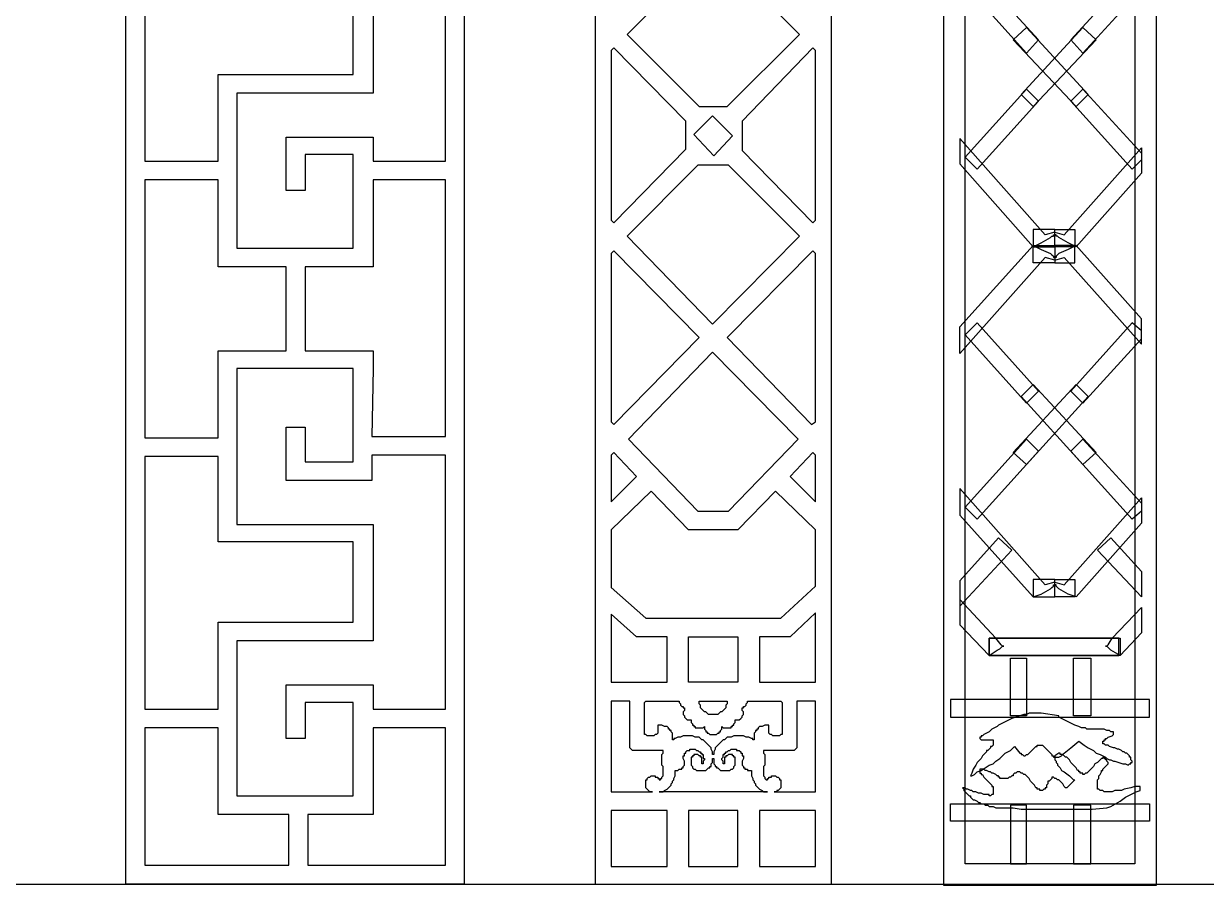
# Model space of a CAD drawing. Extents: x -66030 to 95157, y -13132 to 45879.
# Drawn here: x -4925 to -1468, y 31865 to 34384 of the extents above; entities that cross this region are included whole.
import ezdxf

# ---------------------------------------------------------------- set-up
doc = ezdxf.new("R2010")
doc.units = 0
doc.header["$LTSCALE"] = 100
doc.header["$MEASUREMENT"] = 0
doc.layers.add('3', color=11, linetype='CONTINUOUS')

msp = doc.modelspace()

# ---------------------------------------------------------------- linework, layer by layer
at = {"layer": '3', "color": 2}
msp.add_line((-66009.4, 31868.9), (90873, 31868.9), dxfattribs=at)
at = {"layer": '3'}
for points in [[(-3638, 31868.9), (-4626.2, 31868.9), (-4626.2, 36841.2), (-3638, 36841.2), (-3638, 31868.9)], [(-3255.2, 31868.9), (-2563.8, 31868.9), (-2563.8, 36841.2), (-3255.2, 36841.2), (-3255.2, 31868.9)], [(-1614.7, 31865), (-2235.7, 31865), (-2235.7, 36837.3), (-1614.7, 36837.3), (-1614.7, 31865)], [(-1677.2, 31927.5), (-2173.2, 31927.5), (-2173.2, 36774.8), (-1677.2, 36774.8), (-1677.2, 31927.5)], [(-4571.5, 33982.1), (-4356.7, 33982.1), (-4356.7, 34235.9), (-4352.8, 34235.9), (-4302, 34235.9), (-3962.2, 34235.9), (-3962.2, 34470.3), (-4356.7, 34470.3), (-4356.7, 34720.3), (-4571.5, 34720.3), (-4571.5, 33982.1)], [(-2868.5, 34564), (-2950.5, 34564), (-3161.5, 34353.1), (-3161.5, 34353.1), (-3161.5, 34353.1), (-2950.5, 34142.2), (-2868.5, 34142.2), (-2657.6, 34353.1), (-2657.6, 34353.1), (-2657.6, 34353.1), (-2868.5, 34564)], [(-1993.6, 34298.4), (-2173.2, 34497.6), (-2138.1, 34532.8), (-1958.4, 34337.5), (-1993.6, 34298.4)], [(-1829.5, 34298.4), (-1657.7, 34485.9), (-1657.7, 34509.4), (-1685, 34532.8), (-1864.7, 34337.5), (-1829.5, 34298.4)], [(-1993.6, 34372.7), (-1813.9, 34177.4), (-1849, 34142.2), (-2032.6, 34337.5), (-1993.6, 34372.7)], [(-1829.5, 34372.7), (-2009.2, 34177.4), (-1974, 34142.2), (-1790.5, 34337.5), (-1829.5, 34372.7)], [(-3208.3, 34306.3), (-3208.3, 33810.2), (-3200.5, 33802.4), (-2989.6, 34017.2), (-2989.6, 34099.2), (-3200.5, 34314.1), (-3208.3, 34306.3)], [(-2610.7, 33810.2), (-2610.7, 34306.3), (-2618.5, 34314.1), (-2825.5, 34099.2), (-2825.5, 34013.3), (-2618.5, 33802.4), (-2610.7, 33810.2)], [(-1993.6, 34193), (-2173.2, 33993.8), (-2138.1, 33958.6), (-1958.4, 34157.8), (-1993.6, 34193)], [(-1829.5, 34193), (-1657.7, 34005.5), (-1657.7, 33986), (-1685, 33958.6), (-1864.7, 34157.8), (-1829.5, 34193)], [(-2966.2, 34060.2), (-2911.5, 34114.9), (-2852.9, 34056.3), (-2907.6, 33997.7), (-2966.2, 34060.2)], [(-2188.9, 33974.2), (-1974, 33732.1), (-1950.6, 33743.8), (-1923.3, 33759.4), (-1919.4, 33763.3), (-1915.4, 33763.3), (-1915.4, 33767.2), (-1911.5, 33767.2), (-1911.5, 33775), (-1911.5, 33775), (-1938.9, 33767.2), (-2188.9, 34048.5), (-2188.9, 33974.2)], [(-1657.7, 33946.9), (-1849, 33732.1), (-1872.5, 33743.8), (-1899.8, 33759.4), (-1903.7, 33763.3), (-1907.6, 33763.3), (-1907.6, 33767.2), (-1911.5, 33767.2), (-1911.5, 33775), (-1911.5, 33775), (-1884.2, 33767.2), (-1657.7, 34021.1), (-1657.7, 33946.9)], [(-2864.6, 33970.3), (-2954.4, 33970.3), (-3161.5, 33763.3), (-3161.5, 33763.3), (-3161.5, 33763.3), (-2911.5, 33505.5), (-2657.6, 33763.3), (-2657.6, 33763.3), (-2657.6, 33763.3), (-2864.6, 33970.3)], [(-4571.5, 33173.5), (-4356.7, 33173.5), (-4356.7, 33427.4), (-4356.7, 33427.4), (-4157.5, 33427.4), (-4157.5, 33673.5), (-4302, 33673.5), (-4356.7, 33673.5), (-4356.7, 33927.4), (-4571.5, 33927.4), (-4571.5, 33173.5)], [(-3692.7, 33927.4), (-3903.6, 33927.4), (-3903.6, 33673.5), (-3927, 33673.5), (-4102.8, 33673.5), (-4102.8, 33427.4), (-3962.2, 33427.4), (-3903.6, 33427.4), (-3903.6, 33376.6), (-3907.5, 33177.4), (-3692.7, 33177.4), (-3692.7, 33927.4)], [(-1974, 33732.1), (-1911.5, 33732.1), (-1911.5, 33782.9), (-1974, 33782.9), (-1974, 33732.1)], [(-1853, 33732.1), (-1911.5, 33732.1), (-1911.5, 33782.9), (-1853, 33782.9), (-1853, 33732.1)], [(-3208.3, 33712.5), (-3208.3, 33220.4), (-3200.5, 33212.6), (-2950.5, 33466.5), (-2950.5, 33466.5), (-3200.5, 33720.4), (-3208.3, 33712.5)], [(-2610.7, 33220.4), (-2610.7, 33712.5), (-2618.5, 33720.4), (-2868.5, 33466.5), (-2868.5, 33466.5), (-2622.4, 33212.6), (-2610.7, 33220.4)], [(-2188.9, 33497.7), (-1974, 33736), (-1950.6, 33724.3), (-1923.3, 33712.5), (-1919.4, 33708.6), (-1915.4, 33704.7), (-1915.4, 33700.8), (-1911.5, 33700.8), (-1911.5, 33696.9), (-1911.5, 33693), (-1938.9, 33700.8), (-2188.9, 33419.6), (-2188.9, 33497.7)], [(-1974, 33736), (-1911.5, 33736), (-1911.5, 33685.2), (-1974, 33685.2), (-1974, 33736)], [(-1657.7, 33521.2), (-1849, 33736), (-1872.5, 33724.3), (-1899.8, 33712.5), (-1903.7, 33708.6), (-1907.6, 33704.7), (-1907.6, 33700.8), (-1911.5, 33700.8), (-1911.5, 33696.9), (-1911.5, 33693), (-1884.2, 33700.8), (-1657.7, 33446.9), (-1657.7, 33521.2)], [(-1853, 33736), (-1911.5, 33736), (-1911.5, 33685.2), (-1853, 33685.2), (-1853, 33736)], [(-1993.6, 33275.1), (-2173.2, 33474.3), (-2138.1, 33509.4), (-1958.4, 33310.2), (-1993.6, 33275.1)], [(-1829.5, 33275.1), (-1657.7, 33462.6), (-1657.7, 33486), (-1685, 33509.4), (-1864.7, 33310.2), (-1829.5, 33275.1)], [(-2911.5, 33423.5), (-3157.5, 33169.6), (-2954.4, 32958.7), (-2911.5, 32958.7), (-2864.6, 32958.7), (-2661.5, 33169.6), (-2911.5, 33423.5)], [(-3692.7, 33122.7), (-3907.5, 33122.7), (-3907.5, 33048.5), (-3958.3, 33048.5), (-4102.8, 33048.5), (-4145.8, 33048.5), (-4157.5, 33048.5), (-4157.5, 33204.8), (-4102.8, 33204.8), (-4102.8, 33103.2), (-3962.2, 33103.2), (-3962.2, 33376.6), (-4302, 33376.6), (-4302, 32919.6), (-3927, 32919.6), (-3903.6, 32919.6), (-3903.6, 32634.5), (-3903.6, 32579.8), (-4302, 32579.8), (-4302, 32126.7), (-3962.2, 32126.7), (-3962.2, 32400.1), (-4102.8, 32400.1), (-4102.8, 32294.7), (-4157.5, 32294.7), (-4157.5, 32450.9), (-4153.6, 32450.9), (-3903.6, 32450.9), (-3903.6, 32400.1), (-3903.6, 32380.6), (-3692.7, 32380.6), (-3692.7, 33122.7)], [(-1993.6, 33095.4), (-1813.9, 33294.6), (-1849, 33329.8), (-2032.6, 33130.6), (-1993.6, 33095.4)], [(-1829.5, 33095.4), (-2009.2, 33294.6), (-1974, 33329.8), (-1790.5, 33130.6), (-1829.5, 33095.4)], [(-1993.6, 33169.6), (-2173.2, 32970.4), (-2138.1, 32935.3), (-1958.4, 33134.5), (-1993.6, 33169.6)], [(-1829.5, 33169.6), (-1657.7, 32982.1), (-1657.7, 32958.7), (-1685, 32935.3), (-1864.7, 33134.5), (-1829.5, 33169.6)], [(-3208.3, 33122.7), (-3208.3, 32986), (-3134.1, 33060.2), (-3200.5, 33130.6), (-3208.3, 33122.7)], [(-2610.7, 32986), (-2610.7, 33122.7), (-2618.5, 33130.6), (-2684.9, 33060.2), (-2610.7, 32986)], [(-4571.5, 32380.6), (-4356.7, 32380.6), (-4356.7, 32634.5), (-4352.8, 32634.5), (-4302, 32634.5), (-3962.2, 32634.5), (-3962.2, 32868.9), (-4356.7, 32868.9), (-4356.7, 33118.8), (-4571.5, 33118.8), (-4571.5, 32380.6)], [(-2610.7, 32740), (-2610.7, 32904), (-2727.9, 33017.3), (-2837.3, 32904), (-2837.3, 32904), (-2837.3, 32904), (-2911.5, 32904), (-2981.8, 32904), (-2981.8, 32904), (-2981.8, 32904), (-3091.1, 33017.3), (-3208.3, 32904), (-3208.3, 32736.1), (-3106.8, 32646.2), (-3106.8, 32646.2), (-2911.5, 32646.2), (-2712.3, 32646.2), (-2712.3, 32646.2), (-2610.7, 32740)], [(-2188.9, 32947), (-1974, 32708.7), (-1950.6, 32716.5), (-1923.3, 32732.1), (-1919.4, 32736.1), (-1915.4, 32740), (-1915.4, 32743.9), (-1911.5, 32743.9), (-1911.5, 32747.8), (-1911.5, 32751.7), (-1938.9, 32743.9), (-2188.9, 33025.1), (-2188.9, 32947)], [(-1657.7, 32923.5), (-1849, 32708.7), (-1872.5, 32716.5), (-1899.8, 32732.1), (-1903.7, 32736.1), (-1907.6, 32740), (-1907.6, 32743.9), (-1911.5, 32743.9), (-1911.5, 32747.8), (-1911.5, 32751.7), (-1884.2, 32743.9), (-1657.7, 32997.8), (-1657.7, 32923.5)], [(-2075.6, 32880.6), (-2188.9, 32755.6), (-2188.9, 32681.4), (-2036.5, 32845.4), (-2075.6, 32880.6)], [(-1747.5, 32880.6), (-1657.7, 32782.9), (-1657.7, 32708.7), (-1786.6, 32845.4), (-1747.5, 32880.6)], [(-1974, 32708.7), (-1911.5, 32708.7), (-1911.5, 32759.5), (-1974, 32759.5), (-1974, 32708.7)], [(-1853, 32708.7), (-1911.5, 32708.7), (-1911.5, 32759.5), (-1853, 32759.5), (-1853, 32708.7)], [(-2188.9, 32626.7), (-2102.9, 32536.9), (-2079.5, 32552.5), (-2071.7, 32556.4), (-2067.8, 32560.3), (-2067.8, 32560.3), (-2063.9, 32564.2), (-2060, 32564.2), (-2060, 32564.2), (-2060, 32564.2), (-2060, 32564.2), (-2060, 32564.2), (-2060, 32564.2), (-2060, 32564.2), (-2060, 32564.2), (-2063.9, 32564.2), (-2063.9, 32564.2), (-2063.9, 32564.2), (-2067.8, 32568.1), (-2083.4, 32587.6), (-2188.9, 32700.9), (-2188.9, 32626.7)], [(-1657.7, 32603.3), (-1720.2, 32536.9), (-1747.5, 32552.5), (-1751.4, 32556.4), (-1755.3, 32560.3), (-1755.3, 32560.3), (-1759.2, 32564.2), (-1763.1, 32564.2), (-1763.1, 32564.2), (-1763.1, 32564.2), (-1763.1, 32564.2), (-1763.1, 32564.2), (-1763.1, 32564.2), (-1763.1, 32564.2), (-1763.1, 32564.2), (-1763.1, 32564.2), (-1759.2, 32564.2), (-1759.2, 32564.2), (-1755.3, 32568.1), (-1743.6, 32587.6), (-1657.7, 32677.5), (-1657.7, 32603.3)], [(-3208.3, 32657.9), (-3208.3, 32458.7), (-3044.3, 32458.7), (-3044.3, 32591.5), (-3134.1, 32591.5), (-3134.1, 32591.5), (-3134.1, 32591.5), (-3208.3, 32657.9)], [(-2610.7, 32458.7), (-2610.7, 32661.8), (-2684.9, 32591.5), (-2684.9, 32591.5), (-2684.9, 32591.5), (-2774.8, 32591.5), (-2774.8, 32458.7), (-2610.7, 32458.7)], [(-2911.5, 32591.5), (-2837.3, 32591.5), (-2837.3, 32458.7), (-2911.5, 32458.7), (-2981.8, 32458.7), (-2981.8, 32591.5), (-2911.5, 32591.5)], [(-1720.2, 32536.9), (-2102.9, 32536.9), (-2102.9, 32587.6), (-1720.2, 32587.6), (-1720.2, 32536.9)], [(-2102.9, 32536.9), (-1724.1, 32536.9), (-1724.1, 32587.6), (-2102.9, 32587.6), (-2102.9, 32536.9)], [(-1993.6, 32529), (-1993.6, 32361.1), (-2040.4, 32361.1), (-2040.4, 32529), (-1993.6, 32529)], [(-1806.1, 32529), (-1806.1, 32361.1), (-1856.9, 32361.1), (-1856.9, 32529), (-1806.1, 32529)], [(-3208.3, 32404), (-3208.3, 32138.4), (-3087.2, 32138.4), (-3087.2, 32138.4), (-3091.1, 32138.4), (-3095.1, 32138.4), (-3099, 32142.3), (-3099, 32142.3), (-3102.9, 32146.3), (-3102.9, 32146.3), (-3102.9, 32146.3), (-3106.8, 32150.2), (-3106.8, 32154.1), (-3106.8, 32154.1), (-3106.8, 32158), (-3106.8, 32158), (-3106.8, 32161.9), (-3106.8, 32165.8), (-3106.8, 32165.8), (-3106.8, 32169.7), (-3106.8, 32173.6), (-3102.9, 32173.6), (-3102.9, 32177.5), (-3102.9, 32177.5), (-3099, 32181.4), (-3095.1, 32181.4), (-3095.1, 32181.4), (-3091.1, 32185.3), (-3091.1, 32185.3), (-3087.2, 32185.3), (-3083.3, 32185.3), (-3083.3, 32185.3), (-3079.4, 32185.3), (-3079.4, 32181.4), (-3075.5, 32181.4), (-3075.5, 32181.4), (-3071.6, 32181.4), (-3071.6, 32177.5), (-3067.7, 32177.5), (-3067.7, 32177.5), (-3067.7, 32173.6), (-3067.7, 32173.6), (-3063.8, 32173.6), (-3063.8, 32173.6), (-3063.8, 32177.5), (-3059.9, 32177.5), (-3059.9, 32177.5), (-3059.9, 32181.4), (-3059.9, 32181.4), (-3056, 32185.3), (-3056, 32189.2), (-3056, 32197), (-3056, 32200.9), (-3056, 32208.7), (-3056, 32212.7), (-3059.9, 32216.6), (-3059.9, 32224.4), (-3059.9, 32232.2), (-3059.9, 32236.1), (-3059.9, 32240), (-3059.9, 32243.9), (-3059.9, 32247.8), (-3056, 32251.7), (-3056, 32255.6), (-3056, 32259.5), (-3122.4, 32259.5), (-3122.4, 32259.5), (-3141.9, 32259.5), (-3141.9, 32259.5), (-3145.8, 32259.5), (-3145.8, 32259.5), (-3145.8, 32259.5), (-3145.8, 32259.5), (-3149.7, 32263.4), (-3149.7, 32263.4), (-3149.7, 32263.4), (-3153.6, 32267.3), (-3153.6, 32267.3), (-3153.6, 32267.3), (-3153.6, 32271.2), (-3153.6, 32271.2), (-3153.6, 32271.2), (-3153.6, 32271.2), (-3153.6, 32271.2), (-3153.6, 32271.2), (-3153.6, 32271.2), (-3153.6, 32271.2), (-3153.6, 32271.2), (-3153.6, 32271.2), (-3153.6, 32275.2), (-3153.6, 32404), (-3208.3, 32404)], [(-2911.5, 32306.4), (-2907.6, 32306.4), (-2903.7, 32306.4), (-2903.7, 32306.4), (-2899.8, 32306.4), (-2899.8, 32306.4), (-2895.8, 32310.3), (-2895.8, 32310.3), (-2891.9, 32310.3), (-2891.9, 32314.2), (-2888, 32314.2), (-2888, 32318.1), (-2888, 32318.1), (-2884.1, 32322), (-2884.1, 32322), (-2884.1, 32325.9), (-2884.1, 32329.8), (-2880.2, 32325.9), (-2876.3, 32325.9), (-2872.4, 32325.9), (-2872.4, 32325.9), (-2868.5, 32325.9), (-2864.6, 32325.9), (-2864.6, 32325.9), (-2860.7, 32325.9), (-2860.7, 32325.9), (-2856.8, 32325.9), (-2856.8, 32329.8), (-2856.8, 32329.8), (-2852.9, 32329.8), (-2852.9, 32329.8), (-2852.9, 32333.7), (-2849, 32333.7), (-2849, 32337.6), (-2849, 32337.6), (-2845.1, 32341.6), (-2845.1, 32341.6), (-2845.1, 32345.5), (-2845.1, 32349.4), (-2841.2, 32349.4), (-2837.3, 32349.4), (-2837.3, 32349.4), (-2833.4, 32349.4), (-2833.4, 32349.4), (-2829.4, 32353.3), (-2829.4, 32353.3), (-2829.4, 32353.3), (-2825.5, 32357.2), (-2825.5, 32357.2), (-2825.5, 32357.2), (-2825.5, 32361.1), (-2821.6, 32365), (-2821.6, 32365), (-2821.6, 32368.9), (-2821.6, 32372.8), (-2825.5, 32376.7), (-2825.5, 32380.6), (-2825.5, 32384.5), (-2825.5, 32384.5), (-2821.6, 32384.5), (-2821.6, 32388.4), (-2817.7, 32388.4), (-2817.7, 32388.4), (-2813.8, 32392.3), (-2813.8, 32392.3), (-2813.8, 32392.3), (-2813.8, 32396.2), (-2809.9, 32400.1), (-2809.9, 32400.1), (-2809.9, 32404), (-2809.9, 32404), (-2720.1, 32404), (-2716.2, 32404), (-2716.2, 32404), (-2712.3, 32404), (-2712.3, 32404), (-2712.3, 32404), (-2708.4, 32400.1), (-2708.4, 32400.1), (-2708.4, 32400.1), (-2708.4, 32400.1), (-2708.4, 32310.3), (-2708.4, 32306.4), (-2708.4, 32306.4), (-2712.3, 32306.4), (-2712.3, 32306.4), (-2712.3, 32306.4), (-2716.2, 32302.5), (-2720.1, 32302.5), (-2724, 32302.5), (-2724, 32302.5), (-2731.8, 32302.5), (-2731.8, 32302.5), (-2735.7, 32302.5), (-2735.7, 32302.5), (-2739.6, 32306.4), (-2743.5, 32306.4), (-2743.5, 32306.4), (-2743.5, 32306.4), (-2747.4, 32310.3), (-2747.4, 32310.3), (-2747.4, 32314.2), (-2747.4, 32314.2), (-2747.4, 32318.1), (-2747.4, 32322), (-2747.4, 32322), (-2747.4, 32325.9), (-2747.4, 32329.8), (-2747.4, 32333.7), (-2751.3, 32333.7), (-2755.2, 32333.7), (-2759.1, 32333.7), (-2766.9, 32329.8), (-2770.9, 32329.8), (-2774.8, 32329.8), (-2778.7, 32325.9), (-2778.7, 32322), (-2782.6, 32322), (-2782.6, 32322), (-2782.6, 32318.1), (-2786.5, 32318.1), (-2786.5, 32314.2), (-2790.4, 32310.3), (-2790.4, 32306.4), (-2790.4, 32302.5), (-2790.4, 32298.6), (-2790.4, 32290.8), (-2794.3, 32290.8), (-2794.3, 32294.7), (-2798.2, 32294.7), (-2806, 32298.6), (-2813.8, 32298.6), (-2821.6, 32302.5), (-2829.4, 32302.5), (-2833.4, 32302.5), (-2837.3, 32302.5), (-2841.2, 32302.5), (-2845.1, 32302.5), (-2849, 32302.5), (-2849, 32302.5), (-2856.8, 32298.6), (-2860.7, 32298.6), (-2868.5, 32298.6), (-2872.4, 32294.7), (-2876.3, 32290.8), (-2880.2, 32290.8), (-2884.1, 32286.9), (-2888, 32283), (-2891.9, 32279.1), (-2895.8, 32275.2), (-2899.8, 32271.2), (-2903.7, 32267.3), (-2903.7, 32263.4), (-2907.6, 32255.6), (-2907.6, 32251.7), (-2907.6, 32247.8), (-2911.5, 32247.8), (-2911.5, 32247.8), (-2911.5, 32247.8), (-2911.5, 32247.8), (-2911.5, 32251.7), (-2911.5, 32255.6), (-2915.4, 32263.4), (-2915.4, 32267.3), (-2919.3, 32271.2), (-2923.2, 32275.2), (-2927.1, 32279.1), (-2931, 32283), (-2934.9, 32286.9), (-2938.8, 32290.8), (-2942.7, 32290.8), (-2946.6, 32294.7), (-2950.5, 32298.6), (-2958.3, 32298.6), (-2962.2, 32298.6), (-2970.1, 32302.5), (-2970.1, 32302.5), (-2974, 32302.5), (-2977.9, 32302.5), (-2981.8, 32302.5), (-2985.7, 32302.5), (-2989.6, 32302.5), (-2997.4, 32302.5), (-3005.2, 32298.6), (-3013, 32298.6), (-3020.8, 32294.7), (-3024.7, 32294.7), (-3024.7, 32290.8), (-3028.6, 32290.8), (-3028.6, 32298.6), (-3028.6, 32302.5), (-3028.6, 32306.4), (-3028.6, 32310.3), (-3032.6, 32314.2), (-3032.6, 32318.1), (-3036.5, 32318.1), (-3036.5, 32322), (-3036.5, 32322), (-3040.4, 32322), (-3040.4, 32325.9), (-3044.3, 32329.8), (-3048.2, 32329.8), (-3052.1, 32329.8), (-3059.9, 32333.7), (-3063.8, 32333.7), (-3067.7, 32333.7), (-3071.6, 32333.7), (-3071.6, 32329.8), (-3071.6, 32325.9), (-3071.6, 32322), (-3071.6, 32322), (-3071.6, 32318.1), (-3071.6, 32314.2), (-3071.6, 32314.2), (-3071.6, 32310.3), (-3071.6, 32310.3), (-3075.5, 32306.4), (-3075.5, 32306.4), (-3075.5, 32306.4), (-3079.4, 32306.4), (-3083.3, 32302.5), (-3083.3, 32302.5), (-3087.2, 32302.5), (-3087.2, 32302.5), (-3095.1, 32302.5), (-3095.1, 32302.5), (-3099, 32302.5), (-3102.9, 32302.5), (-3106.8, 32306.4), (-3106.8, 32306.4), (-3106.8, 32306.4), (-3110.7, 32306.4), (-3110.7, 32306.4), (-3110.7, 32310.3), (-3110.7, 32400.1), (-3110.7, 32400.1), (-3110.7, 32400.1), (-3110.7, 32400.1), (-3106.8, 32404), (-3106.8, 32404), (-3106.8, 32404), (-3102.9, 32404), (-3102.9, 32404), (-3099, 32404), (-3009.1, 32404), (-3009.1, 32404), (-3009.1, 32400.1), (-3009.1, 32400.1), (-3005.2, 32396.2), (-3005.2, 32392.3), (-3005.2, 32392.3), (-3005.2, 32392.3), (-3001.3, 32388.4), (-3001.3, 32388.4), (-2997.4, 32388.4), (-2997.4, 32384.5), (-2993.5, 32384.5), (-2993.5, 32384.5), (-2993.5, 32380.6), (-2993.5, 32376.7), (-2997.4, 32372.8), (-2997.4, 32368.9), (-2997.4, 32365), (-2997.4, 32365), (-2993.5, 32361.1), (-2993.5, 32357.2), (-2993.5, 32357.2), (-2993.5, 32357.2), (-2989.6, 32353.3), (-2989.6, 32353.3), (-2989.6, 32353.3), (-2985.7, 32349.4), (-2985.7, 32349.4), (-2981.8, 32349.4), (-2981.8, 32349.4), (-2977.9, 32349.4), (-2974, 32349.4), (-2974, 32345.5), (-2974, 32341.6), (-2974, 32341.6), (-2970.1, 32337.6), (-2970.1, 32337.6), (-2970.1, 32333.7), (-2966.2, 32333.7), (-2966.2, 32329.8), (-2966.2, 32329.8), (-2962.2, 32329.8), (-2962.2, 32325.9), (-2958.3, 32325.9), (-2958.3, 32325.9), (-2954.4, 32325.9), (-2954.4, 32325.9), (-2950.5, 32325.9), (-2946.6, 32325.9), (-2946.6, 32325.9), (-2942.7, 32325.9), (-2938.8, 32325.9), (-2934.9, 32329.8), (-2934.9, 32325.9), (-2934.9, 32322), (-2934.9, 32322), (-2931, 32318.1), (-2931, 32318.1), (-2931, 32314.2), (-2927.1, 32314.2), (-2927.1, 32310.3), (-2923.2, 32310.3), (-2923.2, 32310.3), (-2919.3, 32306.4), (-2919.3, 32306.4), (-2915.4, 32306.4), (-2915.4, 32306.4), (-2911.5, 32306.4), (-2911.5, 32306.4)], [(-2911.5, 32404), (-2911.5, 32404), (-2868.5, 32404), (-2868.5, 32404), (-2868.5, 32400.1), (-2868.5, 32396.2), (-2872.4, 32392.3), (-2872.4, 32388.4), (-2872.4, 32384.5), (-2876.3, 32380.6), (-2876.3, 32380.6), (-2880.2, 32376.7), (-2884.1, 32372.8), (-2888, 32372.8), (-2891.9, 32368.9), (-2891.9, 32368.9), (-2895.8, 32365), (-2899.8, 32365), (-2903.7, 32365), (-2911.5, 32365), (-2911.5, 32365), (-2911.5, 32365), (-2915.4, 32365), (-2919.3, 32365), (-2923.2, 32365), (-2927.1, 32368.9), (-2927.1, 32368.9), (-2931, 32372.8), (-2934.9, 32372.8), (-2938.8, 32376.7), (-2942.7, 32380.6), (-2942.7, 32380.6), (-2946.6, 32384.5), (-2946.6, 32388.4), (-2946.6, 32392.3), (-2950.5, 32396.2), (-2950.5, 32400.1), (-2950.5, 32404), (-2950.5, 32404), (-2911.5, 32404), (-2911.5, 32404)], [(-2610.7, 32138.4), (-2610.7, 32404), (-2665.4, 32404), (-2665.4, 32275.2), (-2665.4, 32271.2), (-2665.4, 32271.2), (-2665.4, 32271.2), (-2665.4, 32271.2), (-2665.4, 32271.2), (-2665.4, 32271.2), (-2665.4, 32271.2), (-2665.4, 32271.2), (-2665.4, 32271.2), (-2665.4, 32271.2), (-2665.4, 32267.3), (-2665.4, 32267.3), (-2665.4, 32267.3), (-2669.3, 32263.4), (-2669.3, 32263.4), (-2669.3, 32263.4), (-2673.2, 32259.5), (-2673.2, 32259.5), (-2673.2, 32259.5), (-2673.2, 32259.5), (-2677.1, 32259.5), (-2677.1, 32259.5), (-2696.6, 32259.5), (-2696.6, 32259.5), (-2763, 32259.5), (-2763, 32255.6), (-2763, 32251.7), (-2759.1, 32247.8), (-2759.1, 32243.9), (-2759.1, 32240), (-2759.1, 32236.1), (-2759.1, 32232.2), (-2759.1, 32224.4), (-2759.1, 32216.6), (-2763, 32212.7), (-2763, 32208.7), (-2763, 32200.9), (-2763, 32197), (-2763, 32189.2), (-2763, 32185.3), (-2759.1, 32181.4), (-2759.1, 32177.5), (-2759.1, 32177.5), (-2759.1, 32177.5), (-2755.2, 32173.6), (-2755.2, 32173.6), (-2751.3, 32173.6), (-2751.3, 32173.6), (-2751.3, 32177.5), (-2751.3, 32177.5), (-2747.4, 32177.5), (-2747.4, 32181.4), (-2743.5, 32181.4), (-2743.5, 32181.4), (-2739.6, 32181.4), (-2739.6, 32185.3), (-2735.7, 32185.3), (-2735.7, 32185.3), (-2731.8, 32185.3), (-2727.9, 32185.3), (-2727.9, 32185.3), (-2724, 32181.4), (-2724, 32181.4), (-2720.1, 32181.4), (-2716.2, 32177.5), (-2716.2, 32177.5), (-2716.2, 32173.6), (-2712.3, 32173.6), (-2712.3, 32169.7), (-2712.3, 32165.8), (-2712.3, 32165.8), (-2712.3, 32161.9), (-2712.3, 32158), (-2712.3, 32158), (-2712.3, 32154.1), (-2712.3, 32154.1), (-2712.3, 32150.2), (-2716.2, 32146.3), (-2716.2, 32146.3), (-2716.2, 32146.3), (-2720.1, 32142.3), (-2724, 32142.3), (-2724, 32138.4), (-2727.9, 32138.4), (-2731.8, 32138.4), (-2731.8, 32138.4), (-2610.7, 32138.4)], [(-2216.2, 32357.2), (-1634.2, 32357.2), (-1634.2, 32408), (-2216.2, 32408), (-2216.2, 32357.2)], [(-1950.6, 32368.9), (-1950.6, 32368.9), (-1954.5, 32368.9), (-1954.5, 32368.9), (-1958.4, 32368.9), (-1962.3, 32368.9), (-1962.3, 32368.9), (-1970.1, 32368.9), (-1974, 32368.9), (-1981.9, 32368.9), (-1985.8, 32368.9), (-1993.6, 32365), (-2001.4, 32365), (-2013.1, 32361.1), (-2024.8, 32357.2), (-2036.5, 32353.3), (-2044.3, 32349.4), (-2052.2, 32345.5), (-2060, 32341.6), (-2067.8, 32337.6), (-2075.6, 32333.7), (-2079.5, 32329.8), (-2087.3, 32325.9), (-2095.1, 32322), (-2102.9, 32314.2), (-2110.7, 32310.3), (-2118.6, 32306.4), (-2122.5, 32302.5), (-2126.4, 32302.5), (-2126.4, 32298.6), (-2130.3, 32298.6), (-2130.3, 32298.6), (-2130.3, 32298.6), (-2130.3, 32294.7), (-2130.3, 32294.7), (-2130.3, 32294.7), (-2130.3, 32294.7), (-2130.3, 32294.7), (-2130.3, 32294.7), (-2126.4, 32290.8), (-2122.5, 32290.8), (-2118.6, 32290.8), (-2114.7, 32290.8), (-2106.8, 32290.8), (-2099, 32290.8), (-2095.1, 32290.8), (-2091.2, 32290.8), (-2091.2, 32286.9), (-2091.2, 32286.9), (-2091.2, 32286.9), (-2091.2, 32286.9), (-2091.2, 32286.9), (-2091.2, 32283), (-2091.2, 32283), (-2091.2, 32279.1), (-2091.2, 32275.2), (-2095.1, 32271.2), (-2099, 32271.2), (-2099, 32267.3), (-2102.9, 32263.4), (-2106.8, 32259.5), (-2110.7, 32259.5), (-2110.7, 32255.6), (-2118.6, 32247.8), (-2122.5, 32243.9), (-2126.4, 32236.1), (-2134.2, 32228.3), (-2138.1, 32224.4), (-2142, 32216.6), (-2149.8, 32204.8), (-2153.7, 32193.1), (-2157.6, 32185.3), (-2153.7, 32185.3), (-2145.9, 32189.2), (-2138.1, 32197), (-2126.4, 32200.9), (-2114.7, 32208.7), (-2102.9, 32216.6), (-2091.2, 32220.5), (-2083.4, 32228.3), (-2071.7, 32236.1), (-2063.9, 32243.9), (-2056.1, 32251.7), (-2040.4, 32259.5), (-2032.6, 32267.3), (-2028.7, 32271.2), (-2013.1, 32251.7), (-2009.2, 32251.7), (-2009.2, 32247.8), (-2005.3, 32247.8), (-2001.4, 32243.9), (-2001.4, 32243.9), (-1997.5, 32243.9), (-1997.5, 32243.9), (-1993.6, 32247.8), (-1993.6, 32247.8), (-1989.7, 32247.8), (-1989.7, 32247.8), (-1989.7, 32247.8), (-1985.8, 32251.7), (-1985.8, 32251.7), (-1966.2, 32271.2), (-1966.2, 32271.2), (-1962.3, 32271.2), (-1962.3, 32275.2), (-1958.4, 32275.2), (-1958.4, 32275.2), (-1954.5, 32275.2), (-1950.6, 32275.2), (-1946.7, 32275.2), (-1946.7, 32275.2), (-1942.8, 32271.2), (-1923.3, 32251.7), (-1919.4, 32247.8), (-1919.4, 32243.9), (-1915.4, 32243.9), (-1915.4, 32240), (-1911.5, 32240), (-1911.5, 32240), (-1907.6, 32240), (-1907.6, 32240), (-1903.7, 32240), (-1903.7, 32240), (-1899.8, 32240), (-1899.8, 32240), (-1892, 32243.9), (-1884.2, 32251.7), (-1864.7, 32267.3), (-1841.2, 32286.9), (-1825.6, 32275.2), (-1813.9, 32267.3), (-1798.3, 32259.5), (-1790.5, 32251.7), (-1778.7, 32247.8), (-1770.9, 32243.9), (-1763.1, 32240), (-1759.2, 32236.1), (-1751.4, 32232.2), (-1747.5, 32232.2), (-1739.7, 32228.3), (-1735.8, 32228.3), (-1724.1, 32224.4), (-1712.3, 32220.5), (-1708.4, 32220.5), (-1704.5, 32220.5), (-1696.7, 32216.6), (-1696.7, 32216.6), (-1692.8, 32220.5), (-1688.9, 32220.5), (-1688.9, 32220.5), (-1688.9, 32220.5), (-1688.9, 32224.4), (-1685, 32224.4), (-1685, 32224.4), (-1685, 32228.3), (-1685, 32228.3), (-1688.9, 32232.2), (-1688.9, 32232.2), (-1688.9, 32236.1), (-1688.9, 32236.1), (-1688.9, 32240), (-1692.8, 32240), (-1692.8, 32243.9), (-1696.7, 32247.8), (-1700.6, 32251.7), (-1704.5, 32251.7), (-1708.4, 32255.6), (-1712.3, 32255.6), (-1716.2, 32259.5), (-1724.1, 32263.4), (-1728, 32263.4), (-1735.8, 32267.3), (-1739.7, 32267.3), (-1751.4, 32271.2), (-1755.3, 32275.2), (-1759.2, 32275.2), (-1763.1, 32275.2), (-1767, 32279.1), (-1767, 32279.1), (-1767, 32279.1), (-1770.9, 32279.1), (-1770.9, 32283), (-1770.9, 32283), (-1770.9, 32283), (-1770.9, 32283), (-1770.9, 32286.9), (-1767, 32286.9), (-1767, 32290.8), (-1763.1, 32290.8), (-1763.1, 32294.7), (-1759.2, 32294.7), (-1755.3, 32298.6), (-1743.6, 32302.5), (-1743.6, 32302.5), (-1739.7, 32306.4), (-1739.7, 32306.4), (-1739.7, 32306.4), (-1739.7, 32306.4), (-1739.7, 32310.3), (-1739.7, 32310.3), (-1739.7, 32310.3), (-1739.7, 32310.3), (-1739.7, 32314.2), (-1743.6, 32314.2), (-1747.5, 32314.2), (-1751.4, 32318.1), (-1755.3, 32318.1), (-1759.2, 32318.1), (-1767, 32322), (-1778.7, 32322), (-1782.6, 32322), (-1790.5, 32322), (-1794.4, 32322), (-1798.3, 32322), (-1806.1, 32322), (-1810, 32322), (-1817.8, 32322), (-1821.7, 32325.9), (-1825.6, 32325.9), (-1833.4, 32325.9), (-1841.2, 32329.8), (-1853, 32333.7), (-1860.8, 32337.6), (-1868.6, 32341.6), (-1876.4, 32345.5), (-1884.2, 32349.4), (-1892, 32353.3), (-1899.8, 32357.2), (-1899.8, 32361.1), (-1950.6, 32368.9)], [(-4149.7, 31923.6), (-4149.7, 32072), (-4302, 32072), (-4356.7, 32072), (-4356.7, 32325.9), (-4571.5, 32325.9), (-4571.5, 31923.6), (-4149.7, 31923.6)], [(-3692.7, 32325.9), (-3903.6, 32325.9), (-3903.6, 32072), (-3927, 32072), (-4095, 32072), (-4095, 31923.6), (-3692.7, 31923.6), (-3692.7, 32325.9)], [(-2911.5, 32236.1), (-2911.5, 32236.1), (-2907.6, 32236.1), (-2907.6, 32232.2), (-2907.6, 32228.3), (-2907.6, 32224.4), (-2907.6, 32220.5), (-2903.7, 32216.6), (-2903.7, 32212.7), (-2899.8, 32212.7), (-2899.8, 32208.7), (-2895.8, 32208.7), (-2891.9, 32204.8), (-2891.9, 32204.8), (-2888, 32200.9), (-2884.1, 32200.9), (-2880.2, 32200.9), (-2876.3, 32200.9), (-2876.3, 32200.9), (-2872.4, 32200.9), (-2868.5, 32200.9), (-2864.6, 32200.9), (-2860.7, 32200.9), (-2860.7, 32200.9), (-2856.8, 32204.8), (-2852.9, 32204.8), (-2852.9, 32204.8), (-2849, 32208.7), (-2849, 32212.7), (-2849, 32212.7), (-2845.1, 32216.6), (-2845.1, 32220.5), (-2845.1, 32224.4), (-2845.1, 32224.4), (-2845.1, 32228.3), (-2845.1, 32232.2), (-2845.1, 32236.1), (-2845.1, 32236.1), (-2845.1, 32240), (-2849, 32240), (-2849, 32243.9), (-2849, 32243.9), (-2852.9, 32243.9), (-2852.9, 32247.8), (-2852.9, 32247.8), (-2856.8, 32247.8), (-2856.8, 32247.8), (-2860.7, 32247.8), (-2860.7, 32247.8), (-2864.6, 32247.8), (-2864.6, 32247.8), (-2868.5, 32243.9), (-2868.5, 32243.9), (-2872.4, 32243.9), (-2872.4, 32240), (-2872.4, 32240), (-2872.4, 32240), (-2876.3, 32240), (-2876.3, 32236.1), (-2876.3, 32236.1), (-2876.3, 32232.2), (-2876.3, 32232.2), (-2876.3, 32228.3), (-2876.3, 32224.4), (-2876.3, 32220.5), (-2876.3, 32220.5), (-2876.3, 32220.5), (-2876.3, 32220.5), (-2876.3, 32220.5), (-2876.3, 32220.5), (-2880.2, 32220.5), (-2880.2, 32220.5), (-2880.2, 32224.4), (-2880.2, 32228.3), (-2884.1, 32232.2), (-2884.1, 32232.2), (-2884.1, 32236.1), (-2884.1, 32236.1), (-2880.2, 32240), (-2880.2, 32243.9), (-2880.2, 32243.9), (-2880.2, 32247.8), (-2876.3, 32247.8), (-2876.3, 32251.7), (-2872.4, 32251.7), (-2872.4, 32255.6), (-2868.5, 32255.6), (-2868.5, 32255.6), (-2864.6, 32259.5), (-2864.6, 32259.5), (-2860.7, 32259.5), (-2860.7, 32259.5), (-2856.8, 32263.4), (-2852.9, 32263.4), (-2852.9, 32263.4), (-2849, 32263.4), (-2845.1, 32263.4), (-2845.1, 32263.4), (-2841.2, 32263.4), (-2841.2, 32259.5), (-2837.3, 32259.5), (-2833.4, 32259.5), (-2833.4, 32259.5), (-2829.4, 32255.6), (-2829.4, 32255.6), (-2829.4, 32251.7), (-2825.5, 32251.7), (-2825.5, 32247.8), (-2825.5, 32247.8), (-2825.5, 32243.9), (-2821.6, 32243.9), (-2821.6, 32240), (-2821.6, 32240), (-2821.6, 32236.1), (-2821.6, 32236.1), (-2825.5, 32228.3), (-2825.5, 32224.4), (-2825.5, 32224.4), (-2825.5, 32220.5), (-2825.5, 32220.5), (-2825.5, 32216.6), (-2825.5, 32216.6), (-2821.6, 32212.7), (-2821.6, 32212.7), (-2821.6, 32208.7), (-2821.6, 32208.7), (-2821.6, 32208.7), (-2817.7, 32208.7), (-2817.7, 32204.8), (-2813.8, 32204.8), (-2813.8, 32204.8), (-2809.9, 32204.8), (-2809.9, 32200.9), (-2806, 32200.9), (-2802.1, 32200.9), (-2802.1, 32200.9), (-2798.2, 32200.9), (-2798.2, 32197), (-2798.2, 32189.2), (-2798.2, 32185.3), (-2794.3, 32177.5), (-2794.3, 32173.6), (-2790.4, 32169.7), (-2790.4, 32165.8), (-2786.5, 32161.9), (-2786.5, 32158), (-2786.5, 32158), (-2782.6, 32154.1), (-2782.6, 32154.1), (-2778.7, 32150.2), (-2778.7, 32150.2), (-2774.8, 32146.3), (-2774.8, 32146.3), (-2766.9, 32142.3), (-2763, 32138.4), (-2759.1, 32138.4), (-2751.3, 32138.4), (-2911.5, 32138.4), (-3067.7, 32138.4), (-3059.9, 32138.4), (-3056, 32138.4), (-3052.1, 32142.3), (-3044.3, 32146.3), (-3044.3, 32146.3), (-3040.4, 32150.2), (-3040.4, 32150.2), (-3036.5, 32154.1), (-3036.5, 32154.1), (-3032.6, 32158), (-3032.6, 32158), (-3032.6, 32161.9), (-3028.6, 32165.8), (-3028.6, 32169.7), (-3024.7, 32173.6), (-3024.7, 32177.5), (-3020.8, 32185.3), (-3020.8, 32189.2), (-3020.8, 32197), (-3020.8, 32200.9), (-3016.9, 32200.9), (-3016.9, 32200.9), (-3013, 32200.9), (-3013, 32200.9), (-3009.1, 32204.8), (-3005.2, 32204.8), (-3005.2, 32204.8), (-3001.3, 32204.8), (-3001.3, 32208.7), (-2997.4, 32208.7), (-2997.4, 32208.7), (-2997.4, 32208.7), (-2997.4, 32212.7), (-2997.4, 32212.7), (-2993.5, 32216.6), (-2993.5, 32216.6), (-2993.5, 32220.5), (-2993.5, 32220.5), (-2993.5, 32224.4), (-2993.5, 32224.4), (-2993.5, 32228.3), (-2997.4, 32236.1), (-2997.4, 32236.1), (-2997.4, 32240), (-2997.4, 32240), (-2997.4, 32243.9), (-2993.5, 32243.9), (-2993.5, 32247.8), (-2993.5, 32247.8), (-2993.5, 32251.7), (-2989.6, 32251.7), (-2989.6, 32255.6), (-2989.6, 32255.6), (-2985.7, 32259.5), (-2985.7, 32259.5), (-2981.8, 32259.5), (-2977.9, 32259.5), (-2977.9, 32263.4), (-2974, 32263.4), (-2974, 32263.4), (-2970.1, 32263.4), (-2966.2, 32263.4), (-2966.2, 32263.4), (-2962.2, 32263.4), (-2958.3, 32259.5), (-2958.3, 32259.5), (-2954.4, 32259.5), (-2954.4, 32259.5), (-2950.5, 32255.6), (-2950.5, 32255.6), (-2946.6, 32255.6), (-2946.6, 32251.7), (-2942.7, 32251.7), (-2942.7, 32247.8), (-2938.8, 32247.8), (-2938.8, 32243.9), (-2938.8, 32243.9), (-2938.8, 32240), (-2938.8, 32236.1), (-2934.9, 32236.1), (-2934.9, 32232.2), (-2934.9, 32232.2), (-2938.8, 32228.3), (-2938.8, 32224.4), (-2938.8, 32220.5), (-2938.8, 32220.5), (-2942.7, 32220.5), (-2942.7, 32220.5), (-2942.7, 32220.5), (-2942.7, 32220.5), (-2942.7, 32220.5), (-2942.7, 32220.5), (-2942.7, 32224.4), (-2942.7, 32228.3), (-2942.7, 32232.2), (-2942.7, 32232.2), (-2942.7, 32236.1), (-2942.7, 32236.1), (-2942.7, 32240), (-2946.6, 32240), (-2946.6, 32240), (-2946.6, 32240), (-2946.6, 32243.9), (-2950.5, 32243.9), (-2950.5, 32243.9), (-2954.4, 32247.8), (-2954.4, 32247.8), (-2958.3, 32247.8), (-2958.3, 32247.8), (-2962.2, 32247.8), (-2962.2, 32247.8), (-2966.2, 32247.8), (-2966.2, 32247.8), (-2966.2, 32243.9), (-2970.1, 32243.9), (-2970.1, 32243.9), (-2970.1, 32240), (-2974, 32240), (-2974, 32236.1), (-2974, 32236.1), (-2974, 32232.2), (-2974, 32228.3), (-2974, 32224.4), (-2974, 32224.4), (-2974, 32220.5), (-2974, 32216.6), (-2970.1, 32212.7), (-2970.1, 32212.7), (-2970.1, 32208.7), (-2966.2, 32204.8), (-2966.2, 32204.8), (-2962.2, 32204.8), (-2958.3, 32200.9), (-2958.3, 32200.9), (-2954.4, 32200.9), (-2950.5, 32200.9), (-2946.6, 32200.9), (-2942.7, 32200.9), (-2942.7, 32200.9), (-2938.8, 32200.9), (-2934.9, 32200.9), (-2931, 32200.9), (-2927.1, 32204.8), (-2927.1, 32204.8), (-2923.2, 32208.7), (-2919.3, 32208.7), (-2919.3, 32212.7), (-2915.4, 32212.7), (-2915.4, 32216.6), (-2915.4, 32220.5), (-2911.5, 32224.4), (-2911.5, 32228.3), (-2911.5, 32232.2), (-2911.5, 32236.1), (-2911.5, 32236.1), (-2911.5, 32236.1)], [(-1759.2, 32091.6), (-1747.5, 32095.5), (-1720.2, 32111.1), (-1704.5, 32122.8), (-1688.9, 32130.6), (-1673.3, 32138.4), (-1661.6, 32142.3), (-1661.6, 32146.3), (-1661.6, 32146.3), (-1661.6, 32150.2), (-1661.6, 32150.2), (-1661.6, 32150.2), (-1661.6, 32150.2), (-1661.6, 32150.2), (-1661.6, 32154.1), (-1665.5, 32154.1), (-1665.5, 32154.1), (-1669.4, 32154.1), (-1673.3, 32154.1), (-1677.2, 32154.1), (-1688.9, 32150.2), (-1708.4, 32146.3), (-1716.2, 32142.3), (-1724.1, 32142.3), (-1735.8, 32142.3), (-1743.6, 32138.4), (-1755.3, 32138.4), (-1759.2, 32138.4), (-1763.1, 32138.4), (-1767, 32138.4), (-1770.9, 32142.3), (-1774.8, 32142.3), (-1778.7, 32142.3), (-1778.7, 32142.3), (-1782.6, 32146.3), (-1786.6, 32146.3), (-1786.6, 32150.2), (-1786.6, 32150.2), (-1786.6, 32150.2), (-1786.6, 32158), (-1786.6, 32161.9), (-1786.6, 32165.8), (-1786.6, 32169.7), (-1786.6, 32173.6), (-1782.6, 32177.5), (-1782.6, 32185.3), (-1778.7, 32189.2), (-1774.8, 32197), (-1774.8, 32200.9), (-1770.9, 32200.9), (-1770.9, 32204.8), (-1767, 32208.7), (-1763.1, 32212.7), (-1763.1, 32212.7), (-1759.2, 32216.6), (-1755.3, 32220.5), (-1755.3, 32224.4), (-1759.2, 32228.3), (-1759.2, 32232.2), (-1763.1, 32232.2), (-1763.1, 32236.1), (-1767, 32236.1), (-1767, 32240), (-1767, 32240), (-1770.9, 32240), (-1770.9, 32240), (-1770.9, 32236.1), (-1774.8, 32236.1), (-1774.8, 32236.1), (-1778.7, 32232.2), (-1786.6, 32224.4), (-1794.4, 32220.5), (-1798.3, 32212.7), (-1810, 32200.9), (-1813.9, 32197), (-1813.9, 32197), (-1817.8, 32193.1), (-1817.8, 32193.1), (-1821.7, 32193.1), (-1821.7, 32193.1), (-1825.6, 32189.2), (-1829.5, 32189.2), (-1829.5, 32193.1), (-1833.4, 32193.1), (-1837.3, 32193.1), (-1837.3, 32197), (-1841.2, 32197), (-1841.2, 32197), (-1841.2, 32200.9), (-1845.1, 32200.9), (-1849, 32208.7), (-1856.9, 32216.6), (-1860.8, 32220.5), (-1864.7, 32224.4), (-1868.6, 32232.2), (-1872.5, 32236.1), (-1876.4, 32240), (-1880.3, 32240), (-1884.2, 32243.9), (-1888.1, 32247.8), (-1892, 32247.8), (-1895.9, 32247.8), (-1895.9, 32251.7), (-1899.8, 32251.7), (-1899.8, 32251.7), (-1899.8, 32251.7), (-1911.5, 32243.9), (-1911.5, 32243.9), (-1911.5, 32240), (-1911.5, 32236.1), (-1911.5, 32236.1), (-1911.5, 32232.2), (-1907.6, 32228.3), (-1907.6, 32224.4), (-1903.7, 32220.5), (-1903.7, 32216.6), (-1899.8, 32212.7), (-1895.9, 32208.7), (-1892, 32200.9), (-1884.2, 32197), (-1868.6, 32185.3), (-1860.8, 32177.5), (-1856.9, 32173.6), (-1853, 32173.6), (-1876.4, 32150.2), (-1880.3, 32150.2), (-1884.2, 32154.1), (-1888.1, 32161.9), (-1892, 32165.8), (-1895.9, 32169.7), (-1899.8, 32173.6), (-1903.7, 32173.6), (-1907.6, 32177.5), (-1911.5, 32177.5), (-1915.4, 32181.4), (-1915.4, 32181.4), (-1915.4, 32181.4), (-1919.4, 32181.4), (-1919.4, 32181.4), (-1919.4, 32181.4), (-1919.4, 32177.5), (-1923.3, 32173.6), (-1923.3, 32173.6), (-1927.2, 32169.7), (-1927.2, 32169.7), (-1927.2, 32169.7), (-1931.1, 32169.7), (-1931.1, 32169.7), (-1931.1, 32169.7), (-1931.1, 32169.7), (-1931.1, 32165.8), (-1931.1, 32161.9), (-1935, 32158), (-1935, 32154.1), (-1935, 32150.2), (-1938.9, 32150.2), (-1938.9, 32146.3), (-1942.8, 32146.3), (-1942.8, 32146.3), (-1942.8, 32146.3), (-1946.7, 32142.3), (-1946.7, 32142.3), (-1946.7, 32142.3), (-1950.6, 32142.3), (-1950.6, 32142.3), (-1954.5, 32142.3), (-1954.5, 32146.3), (-1958.4, 32146.3), (-1962.3, 32146.3), (-1962.3, 32150.2), (-1966.2, 32150.2), (-1970.1, 32158), (-1974, 32161.9), (-1977.9, 32165.8), (-1981.9, 32169.7), (-1985.8, 32177.5), (-1989.7, 32181.4), (-1993.6, 32185.3), (-1997.5, 32189.2), (-2001.4, 32189.2), (-2005.3, 32193.1), (-2005.3, 32193.1), (-2009.2, 32193.1), (-2013.1, 32197), (-2013.1, 32197), (-2017, 32197), (-2017, 32197), (-2020.9, 32197), (-2020.9, 32197), (-2024.8, 32193.1), (-2028.7, 32193.1), (-2032.6, 32189.2), (-2032.6, 32185.3), (-2036.5, 32185.3), (-2040.4, 32181.4), (-2044.3, 32181.4), (-2048.3, 32177.5), (-2056.1, 32177.5), (-2060, 32177.5), (-2060, 32177.5), (-2063.9, 32177.5), (-2063.9, 32177.5), (-2067.8, 32177.5), (-2067.8, 32177.5), (-2071.7, 32177.5), (-2071.7, 32177.5), (-2071.7, 32181.4), (-2075.6, 32181.4), (-2075.6, 32185.3), (-2079.5, 32185.3), (-2083.4, 32189.2), (-2091.2, 32193.1), (-2095.1, 32193.1), (-2099, 32197), (-2102.9, 32197), (-2110.7, 32200.9), (-2114.7, 32200.9), (-2118.6, 32204.8), (-2122.5, 32204.8), (-2126.4, 32204.8), (-2130.3, 32204.8), (-2130.3, 32204.8), (-2130.3, 32204.8), (-2130.3, 32204.8), (-2130.3, 32200.9), (-2130.3, 32200.9), (-2130.3, 32200.9), (-2130.3, 32200.9), (-2130.3, 32197), (-2130.3, 32193.1), (-2126.4, 32193.1), (-2126.4, 32189.2), (-2122.5, 32189.2), (-2118.6, 32181.4), (-2114.7, 32177.5), (-2110.7, 32173.6), (-2099, 32161.9), (-2099, 32161.9), (-2095.1, 32158), (-2095.1, 32154.1), (-2091.2, 32154.1), (-2091.2, 32150.2), (-2091.2, 32146.3), (-2091.2, 32142.3), (-2091.2, 32138.4), (-2091.2, 32134.5), (-2091.2, 32134.5), (-2091.2, 32130.6), (-2091.2, 32130.6), (-2095.1, 32130.6), (-2095.1, 32130.6), (-2095.1, 32130.6), (-2099, 32126.7), (-2099, 32126.7), (-2102.9, 32126.7), (-2102.9, 32130.6), (-2106.8, 32130.6), (-2106.8, 32130.6), (-2110.7, 32130.6), (-2118.6, 32130.6), (-2126.4, 32134.5), (-2134.2, 32134.5), (-2142, 32138.4), (-2149.8, 32138.4), (-2153.7, 32142.3), (-2157.6, 32142.3), (-2165.4, 32146.3), (-2169.3, 32146.3), (-2173.2, 32150.2), (-2173.2, 32150.2), (-2177.1, 32150.2), (-2177.1, 32150.2), (-2177.1, 32150.2), (-2181.1, 32150.2), (-2181.1, 32150.2), (-2181.1, 32150.2), (-2177.1, 32146.3), (-2177.1, 32146.3), (-2177.1, 32142.3), (-2173.2, 32138.4), (-2173.2, 32138.4), (-2169.3, 32134.5), (-2169.3, 32134.5), (-2165.4, 32130.6), (-2161.5, 32126.7), (-2157.6, 32126.7), (-2157.6, 32122.8), (-2153.7, 32118.9), (-2149.8, 32115), (-2145.9, 32115), (-2138.1, 32111.1), (-2134.2, 32107.2), (-2130.3, 32107.2), (-2126.4, 32103.3), (-2118.6, 32103.3), (-2114.7, 32099.4), (-2106.8, 32099.4), (-2102.9, 32095.5), (-2095.1, 32095.5), (-2091.2, 32095.5), (-2083.4, 32091.6), (-2075.6, 32091.6), (-2056.1, 32091.6), (-2032.6, 32091.6), (-2009.2, 32087.7), (-1981.9, 32087.7), (-1954.5, 32087.7), (-1899.8, 32087.7), (-1845.1, 32087.7), (-1802.2, 32087.7), (-1759.2, 32091.6)], [(-3208.3, 31919.7), (-3044.3, 31919.7), (-3044.3, 32048.6), (-3044.3, 32083.8), (-3208.3, 32083.8), (-3208.3, 31919.7)], [(-2981.8, 31919.7), (-2837.3, 31919.7), (-2837.3, 32048.6), (-2837.3, 32083.8), (-2911.5, 32083.8), (-2981.8, 32083.8), (-2981.8, 32048.6), (-2981.8, 31919.7)], [(-2774.8, 31919.7), (-2610.7, 31919.7), (-2610.7, 32083.8), (-2774.8, 32083.8), (-2774.8, 32048.6), (-2774.8, 31919.7)], [(-2216.2, 32103.3), (-1634.2, 32103.3), (-1634.2, 32052.5), (-2216.2, 32052.5), (-2216.2, 32103.3)], [(-1993.6, 31927.5), (-1993.6, 32099.4), (-2040.4, 32099.4), (-2040.4, 31927.5), (-1993.6, 31927.5)], [(-1806.1, 31927.5), (-1806.1, 32099.4), (-1856.9, 32099.4), (-1856.9, 31927.5), (-1806.1, 31927.5)]]:
    msp.add_lwpolyline(points, close=True, dxfattribs=at)
msp.add_lwpolyline([(-3903.6, 34521.1), (-3903.6, 34235.9), (-3903.6, 34181.3), (-4302, 34181.3), (-4302, 33728.2), (-3962.2, 33728.2), (-3962.2, 34001.6), (-4102.8, 34001.6), (-4102.8, 33896.1), (-4157.5, 33896.1), (-4157.5, 34052.4), (-4153.6, 34052.4), (-3903.6, 34052.4), (-3903.6, 34001.6), (-3903.6, 33982.1), (-3692.7, 33982.1), (-3692.7, 34724.2)], dxfattribs=at)

doc.saveas('drawing.dxf')
